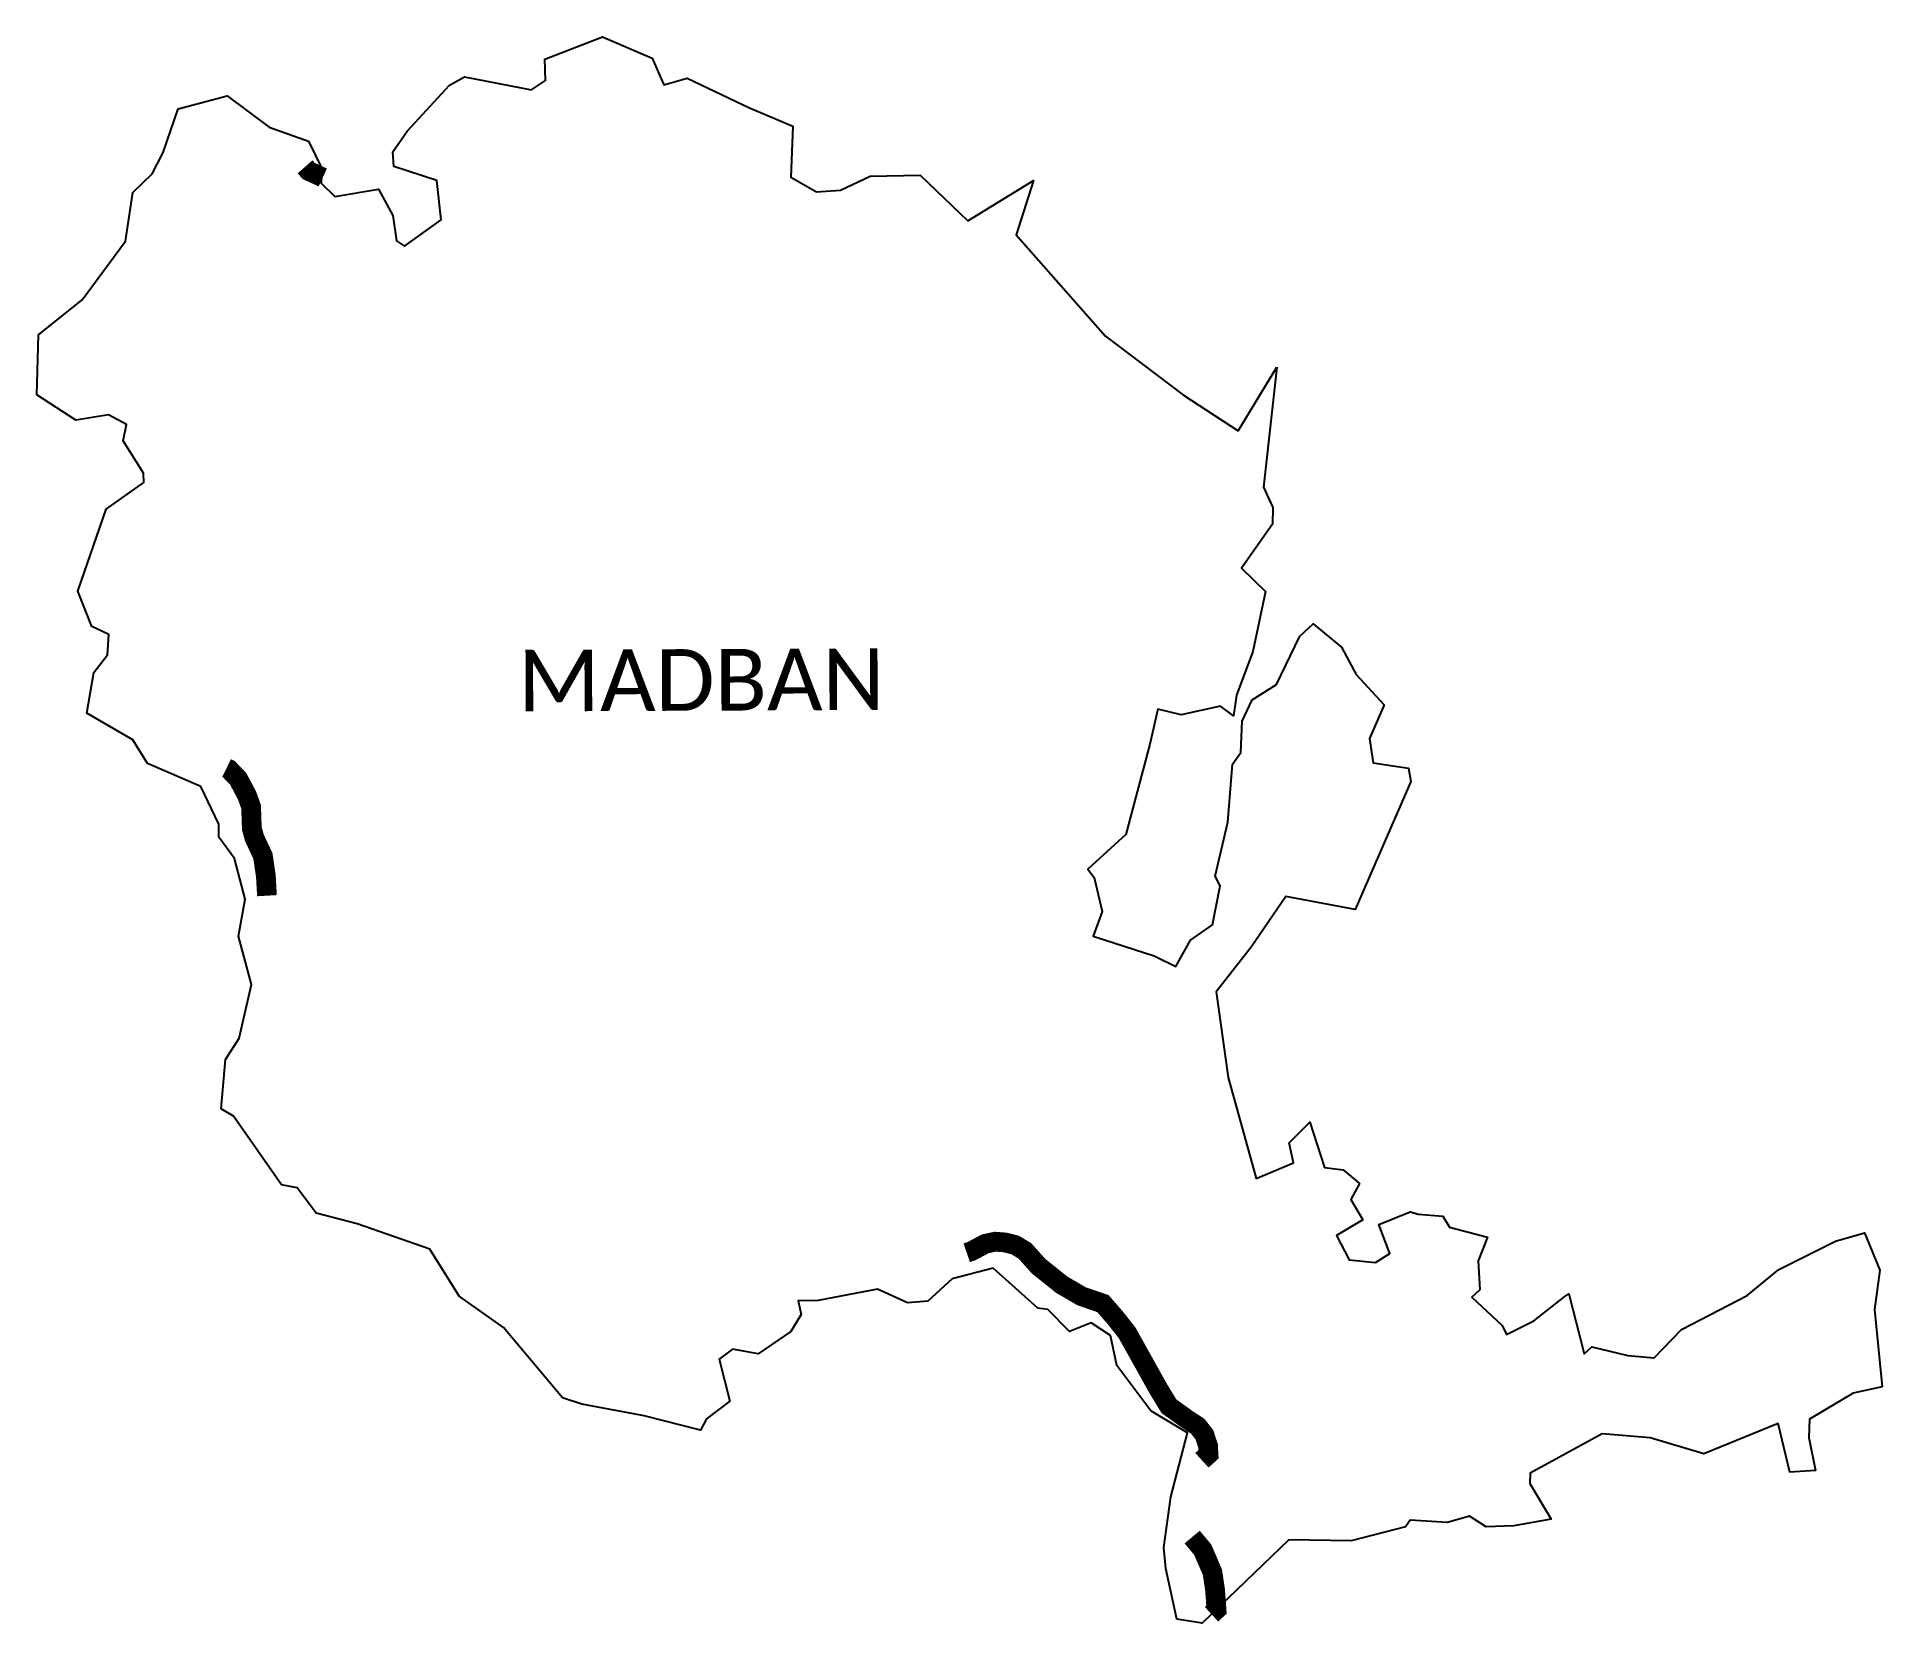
# Model space of a CAD drawing. Header units: metres. Extents: x 320500 to 325169, y 1832955 to 1836973.
import ezdxf

# ---------------------------------------------------------------- set-up
doc = ezdxf.new("R2010")
doc.units = ezdxf.units.M
doc.layers.add('UNPROTECTED', color=130, linetype='Continuous')
doc.layers.add('VILLAGE NAME', color=250, linetype='Continuous')
doc.styles.get("Standard").update_dxf_attribs({"font": 'simplex.shx'})

msp = doc.modelspace()

# ---------------------------------------------------------------- linework, layer by layer
at = {"color": 3, "flags": 128}
for points in [[(323637.6, 1836136.8), (323603.6, 1835833.2), (323627.1, 1835782), (323626.6, 1835739.2), (323547.8, 1835628.2), (323608.2, 1835569.4), (323576.7, 1835416.8), (323535.3, 1835306.7), (323527.3, 1835254.2), (323494.9, 1835278.9), (323394.7, 1835256.5), (323336.1, 1835270.7), (323316.2, 1835182.3), (323255, 1834953.7), (323159, 1834866.3), (323174.8, 1834844.9), (323194.8, 1834758.8), (323172.7, 1834696.6), (323327.1, 1834646.6), (323381.6, 1834619.6), (323418.6, 1834686.5), (323474.8, 1834725.1), (323493.8, 1834824.2), (323481.2, 1834848.6), (323513.6, 1834984.7), (323525.1, 1835131.6), (323546.5, 1835161.6), (323549.8, 1835240.8), (323575, 1835294.4), (323636.6, 1835333.6), (323695.1, 1835456.1), (323728.8, 1835487.5), (323801.1, 1835427.8), (323838, 1835358.7), (323908.8, 1835282), (323871.6, 1835196.5), (323880.7, 1835135.6), (323970.2, 1835122.1), (323976.5, 1835087.7), (323835.2, 1834764), (323660, 1834796.7), (323572.4, 1834668.7), (323483.3, 1834555.4), (323513.9, 1834338.9), (323585, 1834082.8), (323679.3, 1834122.5), (323668.7, 1834173.7), (323721.1, 1834225.4), (323758.1, 1834111.2), (323805.1, 1834105.3), (323846.3, 1834070.3), (323824.2, 1834029.8), (323854.4, 1833978.5), (323788.2, 1833938.4), (323820.5, 1833876.9), (323887, 1833870.3), (323923.4, 1833893.4), (323895.3, 1833966.5), (323974.6, 1833998.3), (323995.8, 1833993), (324057.6, 1833987.7), (324074.1, 1833959.6), (324170.6, 1833934.5), (324146.6, 1833874.8), (324150.7, 1833801.3), (324130.2, 1833782.8), (324207.4, 1833711), (324218.2, 1833688.4), (324287.6, 1833722.6), (324365.9, 1833784), (324376.3, 1833790.8), (324414.5, 1833639), (324434.4, 1833656.7), (324525, 1833634.6), (324592.3, 1833629.1), (324661.2, 1833701.2), (324826.9, 1833787.2), (324907.5, 1833852.4), (325051.1, 1833924.4), (325124.1, 1833945.5), (325162.8, 1833850.8), (325149.3, 1833751.3), (325168.7, 1833555.9), (325095.1, 1833539.4), (324985.2, 1833473.5), (324983, 1833427.5), (325000.2, 1833343.8), (324935, 1833339.9), (324906.1, 1833462.6), (324717.9, 1833386.1), (324582, 1833426.9), (324460.7, 1833436.8), (324278.3, 1833337.2), (324277.4, 1833311.4), (324331.7, 1833220.6), (324237.1, 1833203.8), (324167, 1833201.1), (324124.4, 1833228.7), (324069.3, 1833212.1), (323974.4, 1833218.3), (323962.7, 1833200.9), (323825.2, 1833165.6), (323667.4, 1833168.4), (323448.6, 1832957.7), (323384.4, 1832967.3), (323355.9, 1833095.5), (323351.2, 1833148.6), (323368.7, 1833277.1), (323411.3, 1833439.2), (323318.7, 1833494.7), (323232.1, 1833610.1), (323216.1, 1833685.6), (323167.6, 1833717.8), (323112.7, 1833696), (323058.1, 1833751.2), (323032.2, 1833754.8), (322919.7, 1833856.2), (322815.7, 1833829.4), (322754.3, 1833772.9), (322703, 1833768.3), (322626.5, 1833802.6), (322476.7, 1833774.2), (322425.9, 1833773.2), (322433.9, 1833739.1), (322407.4, 1833696), (322324.5, 1833639.4), (322260.1, 1833651.4), (322226.1, 1833625.6), (322253, 1833519.3), (322194.2, 1833474.3), (322178.6, 1833446.3), (322036.7, 1833482.7), (321878.7, 1833512), (321829.5, 1833528), (321680.7, 1833705.5), (321568.6, 1833785.5), (321494.4, 1833904.4), (321309.8, 1833968.7), (321206.1, 1833995.5), (321158.3, 1834059.8), (321118.4, 1834067), (320997.2, 1834240.7), (320965.8, 1834259.5), (320976.9, 1834384.3), (321011.5, 1834438.6), (321042.5, 1834574.2), (321009.8, 1834696.1), (321026.7, 1834790.3), (320999.8, 1834893.4), (320960, 1834946.9), (320960, 1834980.4), (320914.6, 1835075.4), (320780, 1835133.2), (320742.6, 1835193.6), (320626.4, 1835260.9), (320643.8, 1835364), (320678.7, 1835408.3), (320681.5, 1835460.2), (320638.5, 1835480.4), (320603.2, 1835570.1), (320675.1, 1835777.3), (320770.1, 1835845.1), (320769.1, 1835868.4), (320717.6, 1835950.5), (320726.8, 1835991.3), (320680.7, 1836015.9), (320598.1, 1836002.3), (320499.7, 1836067), (320503.4, 1836218.6), (320614, 1836307.6), (320723.5, 1836455.8), (320742.1, 1836578.8), (320791.2, 1836625.9), (320819, 1836680.2), (320857.6, 1836790.9), (320981.2, 1836823.9), (321087.8, 1836744.3), (321186.6, 1836708.8), (321220.9, 1836639.6), (321218.9, 1836602.5), (321253.4, 1836569), (321364.2, 1836587.6), (321400.2, 1836521.1), (321409.4, 1836456.6), (321429.6, 1836443.3), (321522.4, 1836510), (321511.6, 1836609.3), (321403.3, 1836645), (321400.7, 1836682.3), (321437, 1836734.4), (321544.1, 1836850.4), (321581.4, 1836871.8), (321751.2, 1836839.2), (321786.3, 1836862.9), (321785.2, 1836916.7), (321931.1, 1836972.9), (322056.8, 1836919), (322086.1, 1836851.4), (322145.5, 1836868.3), (322302.7, 1836793.3), (322412.5, 1836746.7), (322407.7, 1836617.5), (322472.7, 1836580.5), (322533.3, 1836585.1), (322608.1, 1836620.2), (322734.3, 1836622.7), (322855.2, 1836507.1), (323021.1, 1836609), (322977.6, 1836471.7), (323203.9, 1836215.1), (323401.2, 1836065.7), (323539.7, 1835975.3)], [(323539.7, 1835975.3), (323637.6, 1836136.8)]]:
    msp.add_lwpolyline(points, dxfattribs=at)
at = {"layer": 'UNPROTECTED', "const_width": 50, "flags": 128}
for points in [[(321223.2, 1836617.1), (321187.6, 1836633.4), (321178.3, 1836644)], [(320979.7, 1835122.1), (320985.6, 1835119.2), (321009, 1835094.9), (321031.4, 1835052.8), (321041.7, 1835023.9), (321043.6, 1834968.7), (321050.1, 1834945.3), (321071.6, 1834899.5), (321079.1, 1834849), (321080.9, 1834816.3), (321081.9, 1834799)], [(322852.5, 1833895), (322864.3, 1833899), (322899.2, 1833917.7), (322924.6, 1833923.1), (322948.7, 1833921.3), (322975.2, 1833914.7), (322999.9, 1833899.6), (323034.3, 1833861.1), (323092.2, 1833814.7), (323142.8, 1833785.1), (323197.1, 1833766.4), (323228.5, 1833730.3), (323258, 1833692.9), (323337.2, 1833551), (323364.3, 1833506.4), (323408.9, 1833474.5), (323437.5, 1833455.5), (323454, 1833434.2), (323463.1, 1833406.2), (323463.7, 1833395.1), (323464.3, 1833384.9), (323447.7, 1833369.7)], [(323423, 1833175.5), (323449.7, 1833143.3), (323474.1, 1833086.7), (323480.8, 1833042.2), (323484.5, 1832991.7), (323471.8, 1832980.1)]]:
    msp.add_lwpolyline(points, dxfattribs=at)

# ---------------------------------------------------------------- texts
at = {"layer": 'VILLAGE NAME', "insert": (321716.2, 1835421.3), "char_height": 155.989, "attachment_point": 1, "rotation": 0.2435}
msp.add_mtext_dynamic_manual_height_columns('{\\fCalibri|b0|i0|c0|p34;MADBAN}', width=1786.018, gutter_width=779.9, heights=[156.7], dxfattribs=at)

doc.saveas('drawing.dxf')
